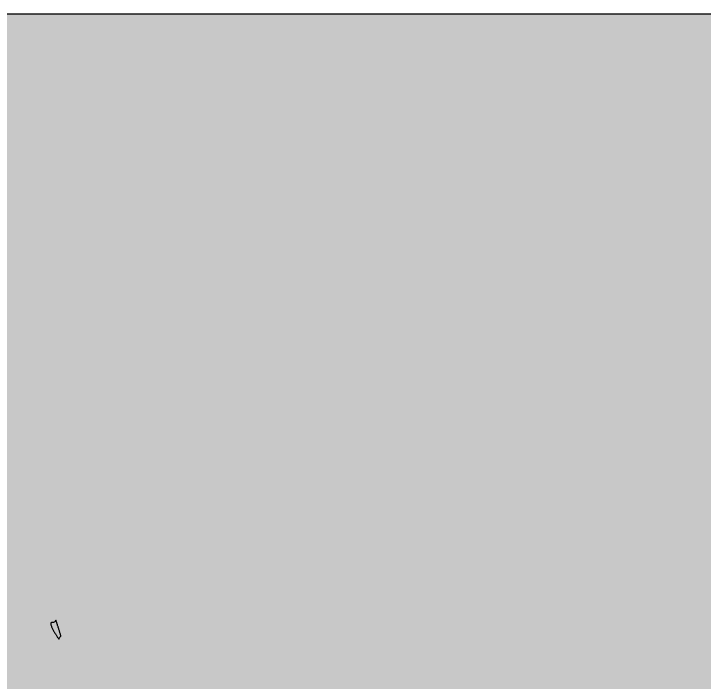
# Model space of a CAD drawing. Extents: x 0 to 1501, y 0 to 1747.
# Drawn here: x 125.69 to 141.03, y 1732.16 to 1747 of the extents above; entities that cross this region are included whole.
import ezdxf

# ---------------------------------------------------------------- set-up
doc = ezdxf.new("R2010")
doc.units = 0

msp = doc.modelspace()

# ---------------------------------------------------------------- hatches: boundary and pattern name
for color, points in [(7, [(0, 1747), (1280, 1747), (1280, 1027), (0, 1027)]), (7, [(0, 1747), (1280, 1747), (1280, 1681), (0, 1681)]), (49, [(126.689, 1733.115), (126.698, 1733.128), (126.706, 1733.141), (126.714, 1733.155), (126.723, 1733.168), (126.731, 1733.181), (126.734, 1733.195), (126.729, 1733.21), (126.724, 1733.225), (126.719, 1733.24), (126.714, 1733.255), (126.709, 1733.27), (126.705, 1733.285), (126.7, 1733.3), (126.695, 1733.315), (126.69, 1733.33), (126.685, 1733.345), (126.68, 1733.36), (126.675, 1733.375), (126.67, 1733.39), (126.665, 1733.404), (126.661, 1733.419), (126.656, 1733.434), (126.651, 1733.449), (126.646, 1733.464), (126.641, 1733.479), (126.636, 1733.494), (126.631, 1733.509), (126.626, 1733.524), (126.618, 1733.537), (126.614, 1733.527), (126.608, 1733.512), (126.598, 1733.5), (126.586, 1733.491), (126.571, 1733.485), (126.555, 1733.483), (126.54, 1733.483), (126.524, 1733.483), (126.512, 1733.474), (126.509, 1733.459), (126.51, 1733.443), (126.513, 1733.428), (126.517, 1733.413), (126.522, 1733.398), (126.528, 1733.383), (126.534, 1733.369), (126.541, 1733.355), (126.548, 1733.341), (126.556, 1733.327), (126.563, 1733.313), (126.571, 1733.299), (126.578, 1733.286), (126.586, 1733.272), (126.594, 1733.258), (126.603, 1733.245), (126.611, 1733.232), (126.619, 1733.218), (126.627, 1733.205), (126.636, 1733.192), (126.645, 1733.179), (126.653, 1733.165), (126.662, 1733.152), (126.671, 1733.139), (126.68, 1733.127), (126.689, 1733.115)])]:
    msp.add_hatch(color=color).paths.add_polyline_path(points, flags=0)

# ---------------------------------------------------------------- linework, layer by layer
at = {"color": 0, "true_color": 0xfaf9f8}
msp.add_lwpolyline([(0, 1747), (1280, 1747), (1280, 1027), (0, 1027)], close=True, dxfattribs=at)
at = {"color": 0, "true_color": 0xffffff}
msp.add_lwpolyline([(0, 1747), (1280, 1747), (1280, 1681), (0, 1681)], close=True, dxfattribs=at)
at = {"color": 0, "true_color": 0x232323}
msp.add_lwpolyline([(126.689, 1733.115), (126.698, 1733.128), (126.706, 1733.141), (126.714, 1733.155), (126.723, 1733.168), (126.731, 1733.181), (126.734, 1733.195), (126.729, 1733.21), (126.724, 1733.225), (126.719, 1733.24), (126.714, 1733.255), (126.709, 1733.27), (126.705, 1733.285), (126.7, 1733.3), (126.695, 1733.315), (126.69, 1733.33), (126.685, 1733.345), (126.68, 1733.36), (126.675, 1733.375), (126.67, 1733.39), (126.665, 1733.404), (126.661, 1733.419), (126.656, 1733.434), (126.651, 1733.449), (126.646, 1733.464), (126.641, 1733.479), (126.636, 1733.494), (126.631, 1733.509), (126.626, 1733.524), (126.618, 1733.537), (126.614, 1733.527), (126.608, 1733.512), (126.598, 1733.5), (126.586, 1733.491), (126.571, 1733.485), (126.555, 1733.483), (126.54, 1733.483), (126.524, 1733.483), (126.512, 1733.474), (126.509, 1733.459), (126.51, 1733.443), (126.513, 1733.428), (126.517, 1733.413), (126.522, 1733.398), (126.528, 1733.383), (126.534, 1733.369), (126.541, 1733.355), (126.548, 1733.341), (126.556, 1733.327), (126.563, 1733.313), (126.571, 1733.299), (126.578, 1733.286), (126.586, 1733.272), (126.594, 1733.258), (126.603, 1733.245), (126.611, 1733.232), (126.619, 1733.218), (126.627, 1733.205), (126.636, 1733.192), (126.645, 1733.179), (126.653, 1733.165), (126.662, 1733.152), (126.671, 1733.139), (126.68, 1733.127), (126.689, 1733.115)], close=True, dxfattribs=at)

doc.saveas('drawing.dxf')
